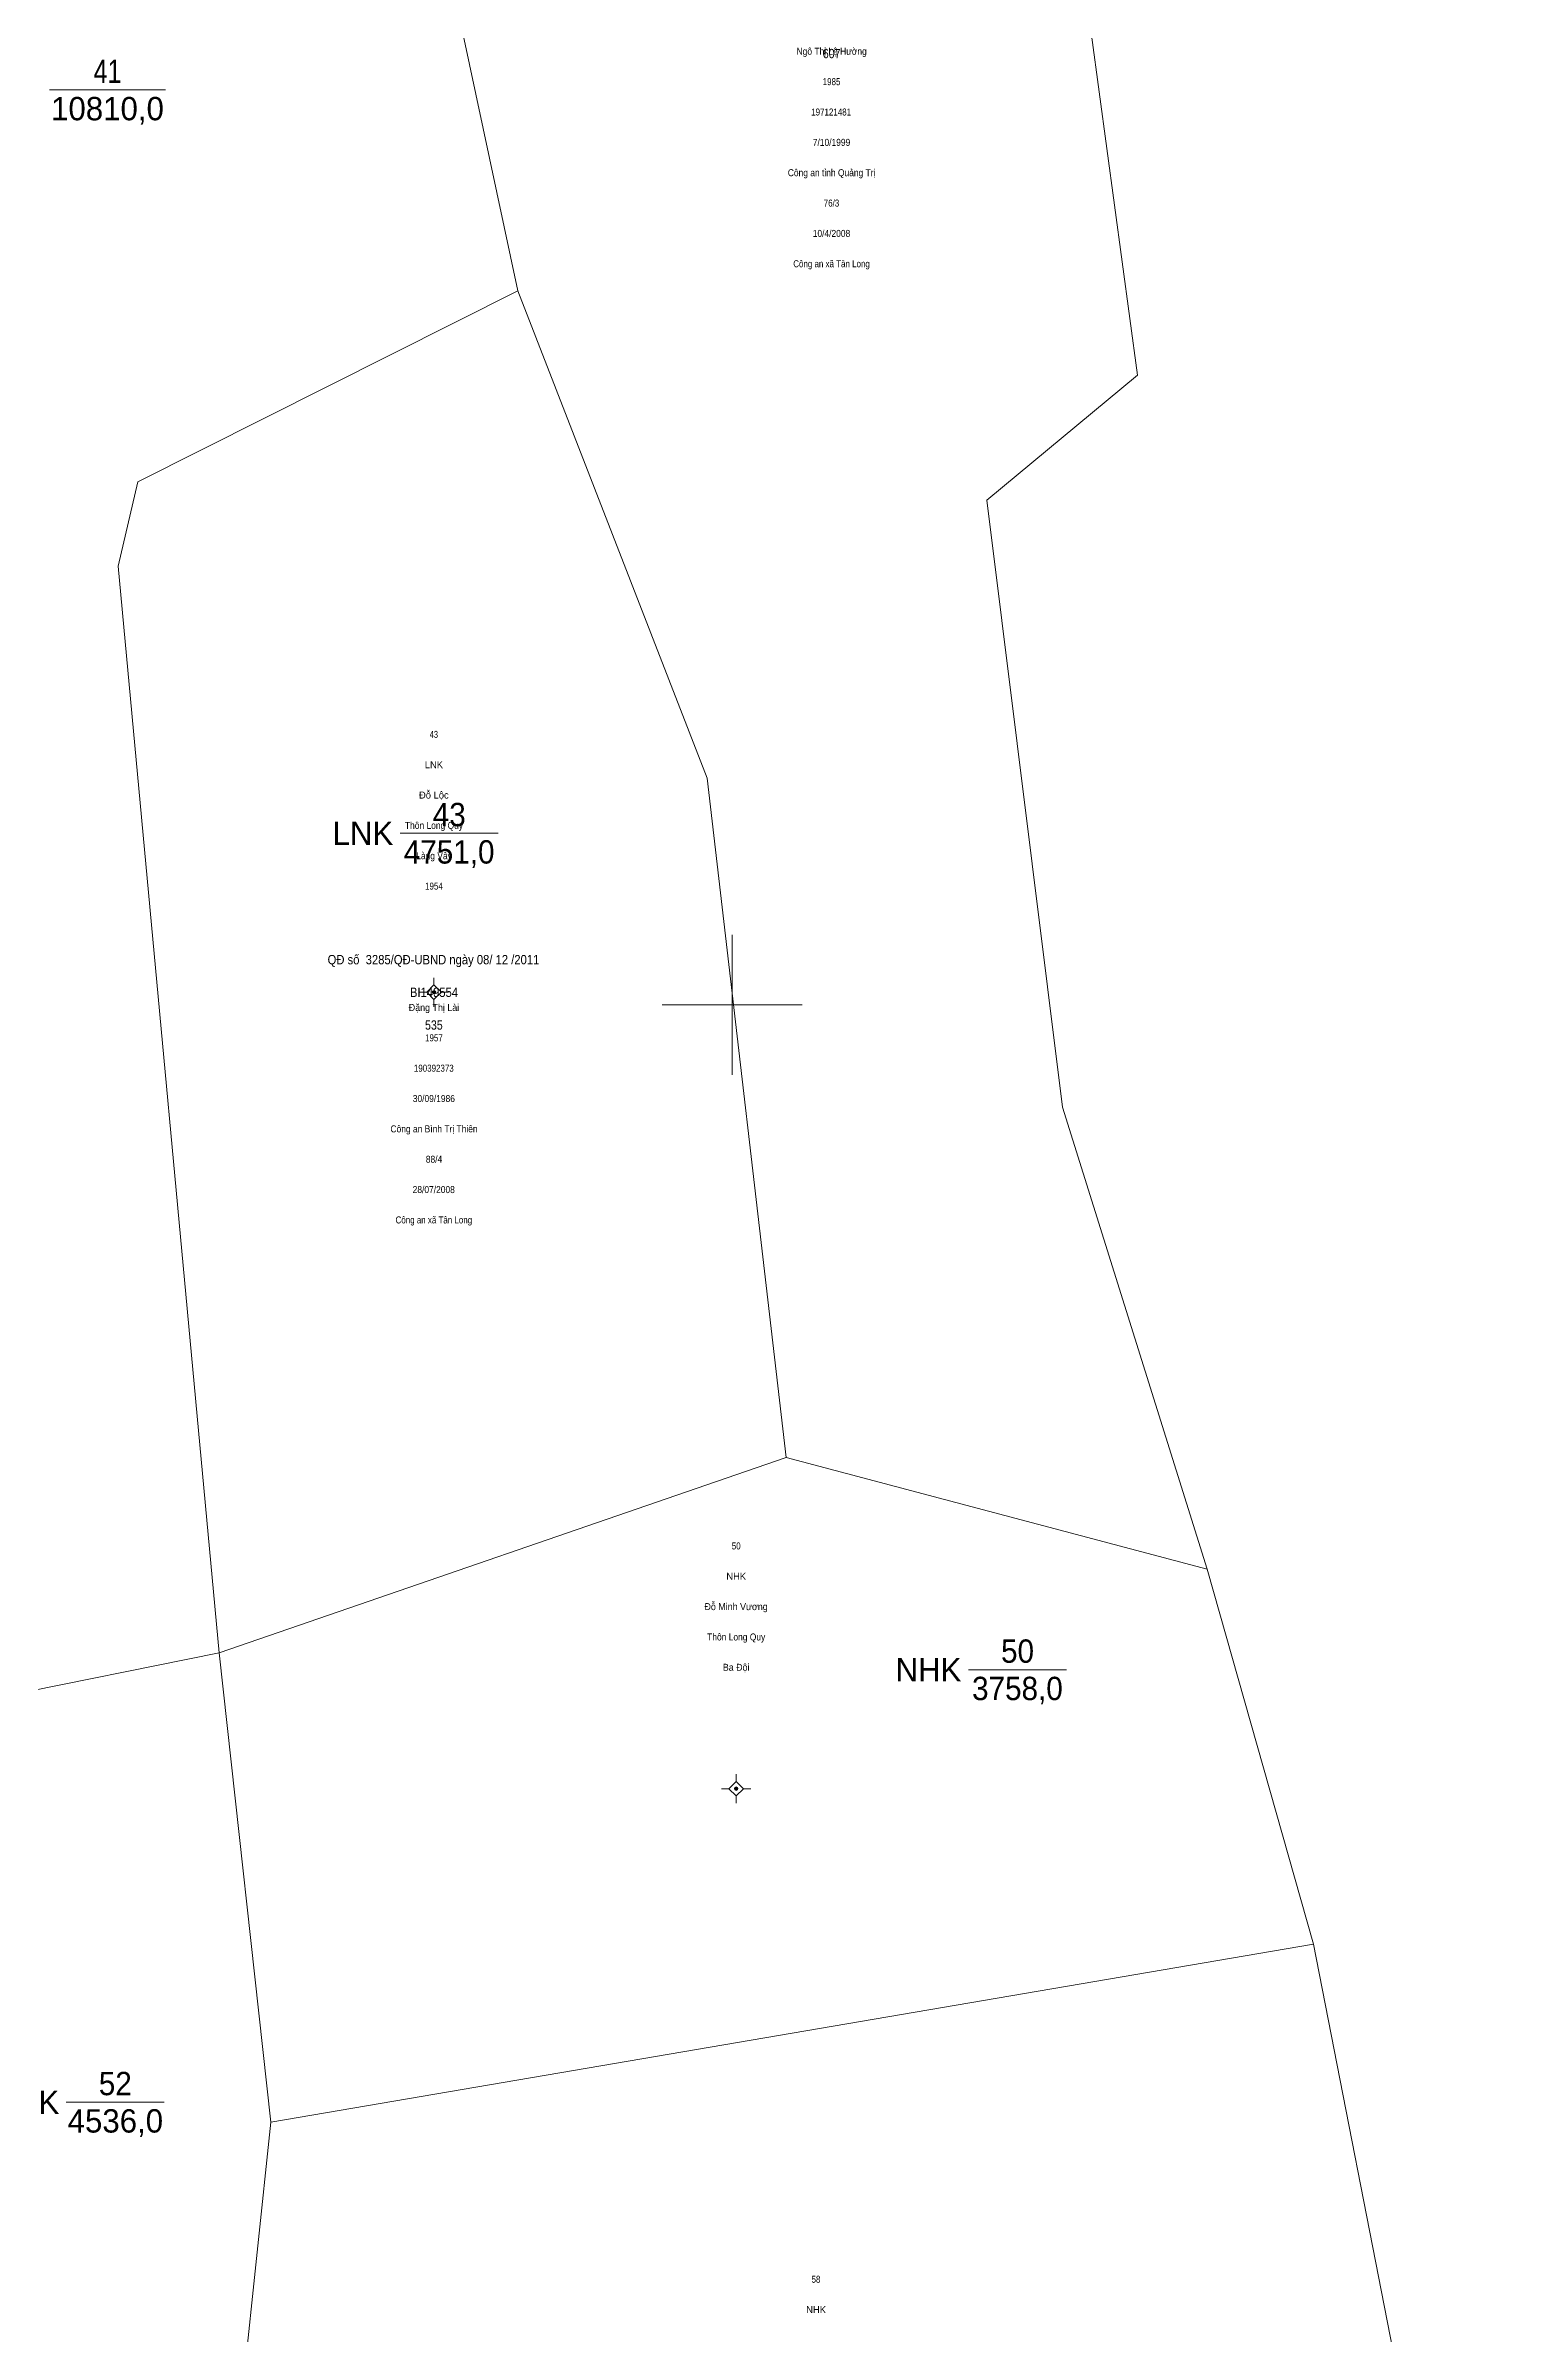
# Model space of a CAD drawing. Header units: metres. Extents: x 543779 to 545239, y 1834729 to 1836294.
# Drawn here: x 544341.2 to 544466.9, y 1835486.1 to 1835682.2 of the extents above; entities that cross this region are included whole.
import ezdxf
from ezdxf.enums import TextEntityAlignment as Align

# ---------------------------------------------------------------- set-up
doc = ezdxf.new("R2010")
doc.units = ezdxf.units.M
doc.header["$LTSCALE"] = 0.24
for name, color, linetype, lineweight in [('10', 7, 'Continuous', 13), ('11', 7, 'Continuous', 13), ('13', 7, 'Continuous', 13), ('63', 7, 'Continuous', 13)]:
    doc.layers.add(name, color=color, linetype=linetype, lineweight=lineweight)
for name, color, linetype in [('15', 7, 'Continuous'), ('2', 7, 'Continuous'), ('4', 7, 'Continuous')]:
    doc.layers.add(name, color=color, linetype=linetype)

msp = doc.modelspace()

# ---------------------------------------------------------------- hatches: boundary and pattern name
at = {"layer": '11'}
for points in [[(544374.5947, 1835601.0727, 1), (544374.2947, 1835601.0727, 1)], [(544400.4914, 1835532.844, 1), (544400.1914, 1835532.844, 1)]]:
    msp.add_hatch(color=256, dxfattribs=at).paths.add_polyline_path(points)

# ---------------------------------------------------------------- linework, layer by layer
at = {"layer": '10'}
for p, q in [((544356.03, 1835544.49), (544404.62, 1835561.23)), ((544404.62, 1835561.23), (544440.71, 1835551.65)), ((544440.71, 1835551.65), (544449.81, 1835519.53)), ((544282.92, 1835529.69), (544356.03, 1835544.49)), ((544356.03, 1835544.49), (544360.45, 1835504.28)), ((544360.45, 1835504.28), (544449.81, 1835519.53)), ((544449.81, 1835519.53), (544466.93, 1835432.13)), ((544356.86, 1835470.18), (544360.45, 1835504.28))]:
    msp.add_line(p, q, dxfattribs=at)
for points in [[(544348.07, 1835739.69), (544370.29, 1835714.28), (544381.63, 1835661.16)], [(544440.71, 1835551.65), (544428.31, 1835591.23), (544421.82, 1835643.24), (544434.72, 1835653.94), (544430.8, 1835683.08), (544466.74, 1835702.06)], [(544356.03, 1835544.49), (544347.37, 1835637.58), (544349.06, 1835644.81), (544381.63, 1835661.16)], [(544381.63, 1835661.16), (544397.84, 1835619.42), (544404.62, 1835561.23)]]:
    msp.add_lwpolyline(points, dxfattribs=at)
at = {"layer": '11'}
for p, q in [((544373.82, 1835601.07), (544373.19, 1835601.07)), ((544374.44, 1835602.32), (544374.44, 1835601.7)), ((544375.69, 1835601.07), (544375.07, 1835601.07)), ((544374.44, 1835600.45), (544374.44, 1835599.82)), ((544399.72, 1835532.84), (544399.09, 1835532.84)), ((544400.34, 1835534.09), (544400.34, 1835533.47)), ((544401.59, 1835532.84), (544400.97, 1835532.84)), ((544400.34, 1835532.22), (544400.34, 1835531.59))]:
    msp.add_line(p, q, dxfattribs=at)
for points in [[(544374.44, 1835601.7), (544373.82, 1835601.07), (544374.44, 1835600.45), (544375.07, 1835601.07)], [(544400.34, 1835533.47), (544399.72, 1835532.84), (544400.34, 1835532.22), (544400.97, 1835532.84)]]:
    msp.add_lwpolyline(points, close=True, dxfattribs=at)
for centre in [(544374.4447, 1835601.0727), (544400.3414, 1835532.844)]:
    msp.add_circle(centre, 0.15, dxfattribs=at)
at = {"layer": '13'}
for p, q in [((544341.48, 1835678.38), (544351.44, 1835678.38)), ((544371.53, 1835614.7), (544379.94, 1835614.7)), ((544420.24, 1835543.03), (544428.64, 1835543.03)), ((544342.92, 1835505.98), (544351.33, 1835505.98))]:
    msp.add_line(p, q, dxfattribs=at)
at = {"layer": '63'}
for p, q in [((544400, 1835594), (544400, 1835606)), ((544394, 1835600), (544406, 1835600))]:
    msp.add_line(p, q, dxfattribs=at)

# ---------------------------------------------------------------- texts
at = {"layer": '13'}
for s, height, width, p in [('607', 0.8, 0.85, (544408.52, 1835681.1)), ('41', 2, 0.8, (544346.465, 1835678.98)), ('43', 2, 0.95, (544375.75, 1835615.3)), ('QĐ số  3285/QĐ-UBND ngày 08/ 12 /2011', 0.8, 0.9, (544374.395, 1835603.47)), ('BI149554', 0.8, 0.9, (544374.44, 1835600.67)), ('535', 0.8, 0.85, (544374.43, 1835597.87)), ('50', 2, 0.95, (544424.45, 1835543.63)), ('52', 2, 0.95, (544347.13, 1835506.58))]:
    msp.add_text(s, height=height, dxfattribs=dict(at, width=width)).set_placement(p, align=Align.CENTER)
at = {"layer": '15'}
for s, width, p in [('Ngô Thị Lệ Hường', 0.9, (544408.52, 1835681.39)), ('1985', 0.85, (544408.51, 1835678.79)), ('197121481', 0.85, (544408.475, 1835676.19)), ('7/10/1999', 0.9, (544408.51, 1835673.59)), ('Công an tỉnh Quảng Trị', 0.9, (544408.515, 1835670.99)), ('76/3', 0.85, (544408.505, 1835668.39)), ('10/4/2008', 0.9, (544408.505, 1835665.79)), ('Công an xã Tân Long', 0.85, (544408.51, 1835663.19)), ('43', 0.8, (544374.43, 1835622.87)), ('Thôn Long Quy', 0.9, (544374.44, 1835615.07)), ('Làng Vây', 0.9, (544374.445, 1835612.47)), ('1954', 0.85, (544374.435, 1835609.87)), ('Đặng Thị Lài', 0.95, (544374.44, 1835599.47)), ('1957', 0.85, (544374.435, 1835596.87)), ('190392373', 0.85, (544374.425, 1835594.27)), ('30/09/1986', 0.9, (544374.43, 1835591.67)), ('Công an Bình Trị Thiên', 0.9, (544374.445, 1835589.07)), ('88/4', 0.9, (544374.445, 1835586.47)), ('28/07/2008', 0.9, (544374.42, 1835583.87)), ('Công an xã Tân Long', 0.85, (544374.43, 1835581.27)), ('50', 0.85, (544400.34, 1835553.34)), ('Đỗ Minh Vương', 0.95, (544400.33, 1835548.14)), ('Thôn Long Quy', 0.9, (544400.34, 1835545.54)), ('Ba Đội', 0.95, (544400.335, 1835542.94)), ('58', 0.85, (544407.175, 1835490.51))]:
    msp.add_text(s, height=0.6, dxfattribs=dict(at, width=width)).set_placement(p, align=Align.CENTER)
for s, p in [('LNK', (544374.435, 1835620.27)), ('Đỗ Lộc', (544374.43, 1835617.67)), ('NHK', (544400.34, 1835550.74)), ('NHK', (544407.19, 1835487.91))]:
    msp.add_text(s, height=0.6, dxfattribs=at).set_placement(p, align=Align.CENTER)
at = {"layer": '2'}
for s, p in [('LNK', (544370.95, 1835613.7)), ('NHK', (544419.64, 1835542.03)), ('LNK', (544342.33, 1835504.98))]:
    msp.add_text(s, height=2, dxfattribs=at).set_placement(p, align=Align.RIGHT)
at = {"layer": '4'}
for s, p in [('10810,0', (544346.46, 1835675.78)), ('4536,0', (544347.135, 1835503.38))]:
    msp.add_text(s, height=2, dxfattribs=at).set_placement(p, align=Align.CENTER)
at = {"layer": '4', "width": 0.95}
for s, p in [('4751,0', (544375.74, 1835612.1)), ('3758,0', (544424.44, 1835540.43))]:
    msp.add_text(s, height=2, dxfattribs=at).set_placement(p, align=Align.CENTER)

doc.saveas('drawing.dxf')
